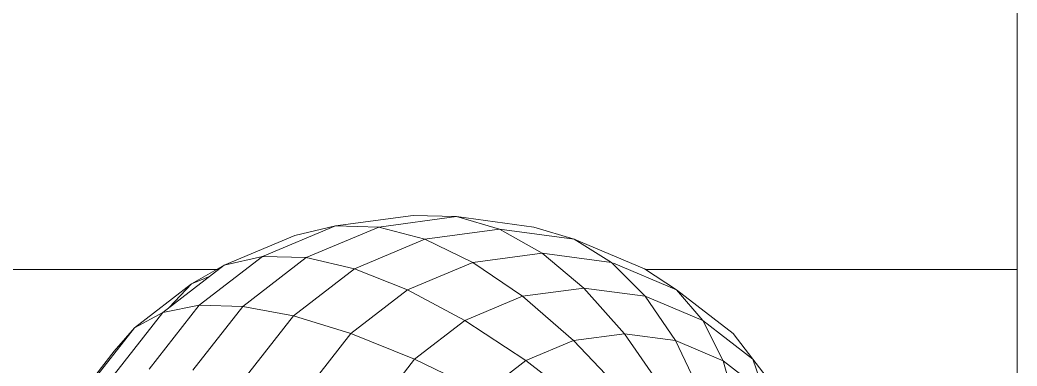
# Model space of a CAD drawing. Header units: inches. Extents: x -827 to 154, y -802 to 207.
# Drawn here: x -730.749 to -728.554, y 44.604 to 45.366 of the extents above; entities that cross this region are included whole.
import ezdxf

# ---------------------------------------------------------------- set-up
doc = ezdxf.new("R2010")
doc.units = ezdxf.units.IN
doc.header["$MEASUREMENT"] = 0
doc.layers.add('DrillPressTable _1__skp', color=8, linetype='Continuous', lineweight=9)
doc.layers.add('Layer0', color=7, linetype='Continuous', lineweight=9)

# ---------------------------------------------------------------- blocks, each defined once
blk = doc.blocks.new('DrillPressTable _1__skp_76-402119-Level 1')
at = {"layer": 'Layer0'}
for p, q in [((1.9012, 16.8938), (1.9012, 24)), ((1.9012, 16.8938), (1.9012, 24)), ((1.9012, 15.1356), (1.9012, 15.9538)), ((1.9012, 15.1356), (1.9012, 15.9538))]:
    blk.add_line(p, q, dxfattribs=at)
blk = doc.blocks.new('DrillPressTable _1__skp_69-402112-Level 1')
blk.add_blockref('DrillPressTable _1__skp_76-402119-Level 1', (-0.5, 0))
blk = doc.blocks.new('DrillPressTable _1__skp_62-402105-Level 1')
blk.add_blockref('DrillPressTable _1__skp_69-402112-Level 1', (13.7863, 0))
blk = doc.blocks.new('DrillPressTable _1__skp_27-402070-Level 1')
at = {"layer": 'Layer0'}
for p, q in [((1.8477, 0.9781), (2.0185, 1.001)), ((2.0185, 1.001), (1.8477, 0.9781)), ((2.0185, 1.001), (1.9235, 0.9733)), ((1.9235, 0.9733), (2.0185, 1.001)), ((2.1139, 1.0037), (2.0185, 1.001)), ((2.0185, 1.001), (2.1139, 1.0037)), ((2.0185, 1.001), (2.1894, 0.9782)), ((2.1894, 0.9782), (2.0185, 1.001)), ((2.1139, 1.0037), (2.285, 0.9809)), ((2.285, 0.9809), (2.1139, 1.0037)), ((1.8477, 0.9781), (1.7588, 0.9512)), ((1.7588, 0.9512), (1.8477, 0.9781)), ((1.7588, 0.9512), (1.9235, 0.9733)), ((1.9235, 0.9733), (1.7588, 0.9512)), ((1.9235, 0.9733), (1.8296, 0.9208)), ((1.8296, 0.9208), (1.9235, 0.9733)), ((1.9235, 0.9733), (2.0883, 0.9513)), ((2.0883, 0.9513), (1.9235, 0.9733)), ((2.1894, 0.9782), (2.0883, 0.9513)), ((2.0883, 0.9513), (2.1894, 0.9782)), ((2.285, 0.9809), (2.1894, 0.9782)), ((2.1894, 0.9782), (2.285, 0.9809)), ((2.1894, 0.9782), (2.3496, 0.911)), ((2.3496, 0.911), (2.1894, 0.9782)), ((2.3745, 0.9593), (2.285, 0.9809)), ((2.285, 0.9809), (2.4455, 0.9136)), ((2.285, 0.9809), (2.3745, 0.9593)), ((2.4455, 0.9136), (2.285, 0.9809)), ((1.6045, 0.8863), (1.7588, 0.9512)), ((1.7588, 0.9512), (1.6045, 0.8863)), ((1.7588, 0.9512), (1.6768, 0.9003)), ((1.6768, 0.9003), (1.7588, 0.9512)), ((2.0883, 0.9513), (1.9826, 0.9003)), ((1.9826, 0.9003), (2.0883, 0.9513)), ((2.0883, 0.9513), (2.2428, 0.8865)), ((2.2428, 0.8865), (2.0883, 0.9513)), ((2.3745, 0.9593), (2.5297, 0.8943)), ((2.5297, 0.8943), (2.3745, 0.9593)), ((1.6768, 0.9003), (1.6025, 0.8258)), ((1.6025, 0.8258), (1.6768, 0.9003)), ((1.6768, 0.9003), (1.8296, 0.9208)), ((1.8296, 0.9208), (1.6768, 0.9003)), ((1.8296, 0.9208), (1.7377, 0.8439)), ((1.7377, 0.8439), (1.8296, 0.9208)), ((1.8296, 0.9208), (1.9826, 0.9003)), ((1.9826, 0.9003), (1.8296, 0.9208)), ((1.9826, 0.9003), (1.873, 0.8258)), ((1.873, 0.8258), (1.9826, 0.9003)), ((1.9826, 0.9003), (2.126, 0.8402)), ((2.126, 0.8402), (1.9826, 0.9003)), ((2.3496, 0.911), (2.2428, 0.8865)), ((2.2428, 0.8865), (2.3496, 0.911)), ((2.4455, 0.9136), (2.3496, 0.911)), ((2.3496, 0.911), (2.4455, 0.9136)), ((2.3496, 0.911), (2.4891, 0.8037)), ((2.4891, 0.8037), (2.3496, 0.911)), ((2.5297, 0.8943), (2.4455, 0.9136)), ((2.4455, 0.9136), (2.5852, 0.8062)), ((2.4455, 0.9136), (2.5297, 0.8943)), ((2.5852, 0.8062), (2.4455, 0.9136)), ((1.5337, 0.8401), (1.6722, 0.8984)), ((1.6722, 0.8984), (1.5337, 0.8401)), ((1.6045, 0.8863), (1.5337, 0.8401)), ((1.5337, 0.8401), (1.6045, 0.8863)), ((2.2428, 0.8865), (2.126, 0.8402)), ((2.126, 0.8402), (2.2428, 0.8865)), ((2.2428, 0.8865), (2.3774, 0.783)), ((2.3774, 0.783), (2.2428, 0.8865)), ((2.6016, 0.8532), (2.5297, 0.8943)), ((2.5297, 0.8943), (2.6648, 0.7904)), ((2.5297, 0.8943), (2.6016, 0.8532)), ((2.6648, 0.7904), (2.5297, 0.8943)), ((2.5609, 0.8703), (2.6016, 0.8532)), ((2.6016, 0.8532), (2.5609, 0.8703)), ((1.4092, 0.7441), (1.5337, 0.8401)), ((1.5337, 0.8401), (1.4092, 0.7441)), ((1.5337, 0.8401), (1.4758, 0.7725)), ((1.4758, 0.7725), (1.5337, 0.8401)), ((1.6025, 0.8258), (1.7377, 0.8439)), ((1.7377, 0.8439), (1.6025, 0.8258)), ((1.7377, 0.8439), (1.6483, 0.7432)), ((1.6483, 0.7432), (1.7377, 0.8439)), ((1.7377, 0.8439), (1.873, 0.8258)), ((1.873, 0.8258), (1.7377, 0.8439)), ((2.126, 0.8402), (1.9999, 0.7726)), ((1.9999, 0.7726), (2.126, 0.8402)), ((2.126, 0.8402), (2.2509, 0.7442)), ((2.2509, 0.7442), (2.126, 0.8402)), ((2.6508, 0.8011), (2.6016, 0.8532)), ((2.6016, 0.8532), (2.7273, 0.7566)), ((2.6016, 0.8532), (2.6508, 0.8011)), ((2.7273, 0.7566), (2.6016, 0.8532)), ((1.4758, 0.7725), (1.6025, 0.8258)), ((1.6025, 0.8258), (1.4758, 0.7725)), ((1.6025, 0.8258), (1.5363, 0.7282)), ((1.5363, 0.7282), (1.6025, 0.8258)), ((1.873, 0.8258), (1.7604, 0.7283)), ((1.7604, 0.7283), (1.873, 0.8258)), ((1.873, 0.8258), (1.9999, 0.7726)), ((1.9999, 0.7726), (1.873, 0.8258)), ((2.4891, 0.8037), (2.3774, 0.783)), ((2.3774, 0.783), (2.4891, 0.8037)), ((2.5852, 0.8062), (2.4891, 0.8037)), ((2.4891, 0.8037), (2.5852, 0.8062)), ((2.4891, 0.8037), (2.5992, 0.663)), ((2.5992, 0.663), (2.4891, 0.8037)), ((2.6648, 0.7904), (2.5852, 0.8062)), ((2.6648, 0.7904), (2.5852, 0.8062)), ((2.6954, 0.6654), (2.5852, 0.8062)), ((2.6954, 0.6654), (2.5852, 0.8062)), ((1.3657, 0.6875), (1.4758, 0.7725)), ((1.4758, 0.7725), (1.3657, 0.6875)), ((1.4758, 0.7725), (1.4314, 0.6841)), ((1.4314, 0.6841), (1.4758, 0.7725)), ((1.9999, 0.7726), (1.8656, 0.6842)), ((1.8656, 0.6842), (1.9999, 0.7726)), ((1.9999, 0.7726), (2.1104, 0.6877)), ((2.1104, 0.6877), (1.9999, 0.7726)), ((2.3774, 0.783), (2.2509, 0.7442)), ((2.2509, 0.7442), (2.3774, 0.783)), ((2.3774, 0.783), (2.4836, 0.6473)), ((2.4836, 0.6473), (2.3774, 0.783)), ((2.7273, 0.7566), (2.6648, 0.7904)), ((2.7273, 0.7566), (2.6648, 0.7904)), ((2.7713, 0.6543), (2.6648, 0.7904)), ((2.6648, 0.7904), (2.7713, 0.6543)), ((2.7723, 0.7049), (2.7273, 0.7566)), ((2.7723, 0.7049), (2.7273, 0.7566)), ((2.8265, 0.6299), (2.7273, 0.7566)), ((2.7273, 0.7566), (2.8265, 0.6299)), ((1.3657, 0.6875), (1.4092, 0.7441)), ((1.3657, 0.6875), (1.4092, 0.7441)), ((1.4314, 0.6841), (1.5363, 0.7282)), ((1.5363, 0.7282), (1.4314, 0.6841)), ((1.5363, 0.7282), (1.48, 0.6108)), ((1.48, 0.6108), (1.5363, 0.7282)), ((1.5363, 0.7282), (1.6483, 0.7432)), ((1.6483, 0.7432), (1.5363, 0.7282)), ((1.6483, 0.7432), (1.5622, 0.6195)), ((1.5622, 0.6195), (1.6483, 0.7432)), ((1.7604, 0.7283), (1.6457, 0.6084)), ((1.6457, 0.6084), (1.7604, 0.7283)), ((1.6483, 0.7432), (1.7604, 0.7283)), ((1.7604, 0.7283), (1.6483, 0.7432)), ((1.7604, 0.7283), (1.8656, 0.6842)), ((1.8656, 0.6842), (1.7604, 0.7283)), ((2.2509, 0.7442), (2.1104, 0.6877)), ((2.1104, 0.6877), (2.2509, 0.7442)), ((2.2509, 0.7442), (2.3494, 0.6183)), ((2.3494, 0.6183), (2.2509, 0.7442)), ((2.8604, 0.5923), (2.7723, 0.7049)), ((2.7723, 0.7049), (2.8604, 0.5923)), ((1.3657, 0.6875), (1.2882, 0.5879)), ((1.2882, 0.5879), (1.3657, 0.6875)), ((1.3402, 0.6137), (1.3657, 0.6875)), ((1.3402, 0.6137), (1.3657, 0.6875)), ((1.3402, 0.6137), (1.4314, 0.6841)), ((1.4314, 0.6841), (1.3402, 0.6137)), ((1.4314, 0.6841), (1.4135, 0.6208)), ((1.4135, 0.6208), (1.4314, 0.6841)), ((1.8656, 0.6842), (1.724, 0.5756)), ((1.724, 0.5756), (1.8656, 0.6842)), ((1.8656, 0.6842), (1.9571, 0.6138)), ((1.9571, 0.6138), (1.8656, 0.6842)), ((2.1104, 0.6877), (1.9571, 0.6138)), ((1.9571, 0.6138), (2.1104, 0.6877)), ((2.1104, 0.6877), (2.1976, 0.5763)), ((2.1976, 0.5763), (2.1104, 0.6877))]:
    blk.add_line(p, q, dxfattribs=at)
blk = doc.blocks.new('DrillPressTable _1__skp_26-402069-Level 1')
at = {"extrusion": (0, 0, -1)}
blk.add_blockref('DrillPressTable _1__skp_27-402070-Level 1', (-2.9455, 0.7506), dxfattribs=at)
blk = doc.blocks.new('DrillPressTable _1__skp_18-402061-Level 1')
at = {"layer": 'Layer0'}
for p, q in [((-0.1208, 20.1008), (-0.1208, 0.9115)), ((-0.1208, 0.9115), (-0.1208, 20.1008))]:
    blk.add_line(p, q, dxfattribs=at)
blk = doc.blocks.new('DrillPressTable _1__skp_3-402046-Level 1')
for name, p in [('DrillPressTable _1__skp_18-402061-Level 1', (2.6712, 0.2015)), ('DrillPressTable _1__skp_26-402069-Level 1', (0.3888, 8.3514))]:
    blk.add_blockref(name, p)
blk = doc.blocks.new('DrillPressTable _1__skp_2-402045-Level 1')
blk.add_blockref('DrillPressTable _1__skp_3-402046-Level 1', (1.9576, 0.5283))
blk = doc.blocks.new('DrillPressTable _1__skp_1-402044-Level 1')
blk.add_blockref('DrillPressTable _1__skp_62-402105-Level 1', (118.8142, 152.93))
at = {"rotation": 270.0000000000001}
blk.add_blockref('DrillPressTable _1__skp_2-402045-Level 1', (123.4866, 172.5737), dxfattribs=at)
blk = doc.blocks.new('DrillPressTable _1__skp-401998-Level 1')
blk.add_blockref('DrillPressTable _1__skp_1-402044-Level 1', (0, 0))

msp = doc.modelspace()

# ---------------------------------------------------------------- block references
at = {"layer": 'DrillPressTable _1__skp', "color": 7, "rotation": 89.99999999999967}
msp.add_blockref('DrillPressTable _1__skp-401998-Level 1', (-560.487909, -89.184773), dxfattribs=at)

doc.saveas('drawing.dxf')
